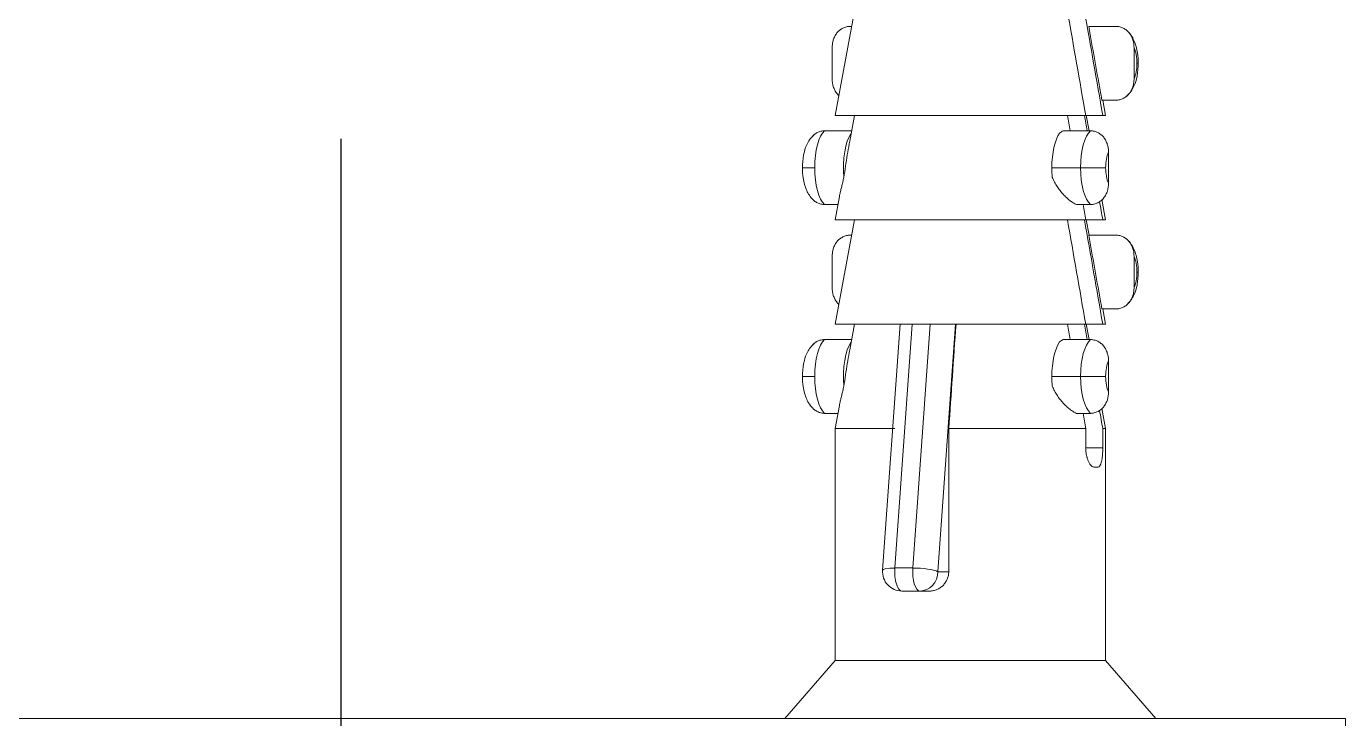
# Model space of a CAD drawing. Header units: millimetres. Extents: x 2433 to 4809, y -10272 to -6912.
# Drawn here: x 3176.64 to 3210.79, y -7187.94 to -7170.04 of the extents above; entities that cross this region are included whole.
import ezdxf

# ---------------------------------------------------------------- set-up
doc = ezdxf.new("R2010")
doc.units = ezdxf.units.MM
doc.linetypes.add('CENTERX2', pattern=[101.6, 63.5, -12.7, 12.7, -12.7])
doc.layers.add('CENTER', color=1, linetype='CENTERX2')

msp = doc.modelspace()

# ---------------------------------------------------------------- linework, layer by layer
at = {"linetype": 'Continuous', "lineweight": 18, "extrusion": (-1.22465e-16, -1, 0)}
for p, q in [((3198.074, -7169.642), (3197.574, -7172.342)), ((3197.964, -7170.038), (3198.001, -7170.038)), ((3204.846, -7170.038), (3204.138, -7170.038)), ((3197.499, -7170.592), (3197.499, -7171.392)), ((3205.311, -7170.592), (3205.311, -7171.392)), ((3204.846, -7171.946), (3204.48, -7171.946)), ((3204.574, -7172.342), (3204.501, -7171.946)), ((3197.574, -7172.342), (3204.061, -7172.342)), ((3198.074, -7172.342), (3197.951, -7173.006)), ((3204.061, -7172.342), (3204.502, -7172.342)), ((3204.148, -7172.738), (3204.074, -7172.342)), ((3204.574, -7172.342), (3204.502, -7172.342)), ((3197.302, -7172.738), (3198.001, -7172.738)), ((3204.185, -7172.738), (3203.477, -7172.738)), ((3204.65, -7174.092), (3204.65, -7173.292)), ((3197.686, -7174.439), (3197.574, -7175.042)), ((3204.574, -7175.042), (3204.477, -7174.518)), ((3197.302, -7174.646), (3197.648, -7174.646)), ((3204.185, -7174.646), (3203.819, -7174.646)), ((3198.074, -7175.042), (3197.574, -7177.742)), ((3197.574, -7175.042), (3204.061, -7175.042)), ((3204.061, -7175.042), (3204.502, -7175.042)), ((3204.148, -7175.438), (3204.074, -7175.042)), ((3204.574, -7175.042), (3204.502, -7175.042)), ((3197.964, -7175.438), (3198.001, -7175.438)), ((3204.846, -7175.438), (3204.138, -7175.438)), ((3197.499, -7175.992), (3197.499, -7176.792)), ((3205.311, -7175.992), (3205.311, -7176.792)), ((3204.846, -7177.346), (3204.48, -7177.346)), ((3204.574, -7177.742), (3204.501, -7177.346)), ((3197.574, -7177.742), (3204.061, -7177.742)), ((3198.074, -7177.742), (3197.951, -7178.406)), ((3199.256, -7177.742), (3198.802, -7184.106)), ((3204.061, -7177.742), (3204.502, -7177.742)), ((3204.148, -7178.138), (3204.074, -7177.742)), ((3204.574, -7177.742), (3204.502, -7177.742)), ((3197.302, -7178.138), (3198.001, -7178.138)), ((3204.185, -7178.138), (3203.477, -7178.138)), ((3204.65, -7179.492), (3204.65, -7178.692)), ((3197.302, -7180.046), (3197.648, -7180.046)), ((3197.686, -7179.839), (3197.574, -7180.442)), ((3204.185, -7180.046), (3203.819, -7180.046)), ((3204.574, -7180.442), (3204.477, -7179.918)), ((3197.574, -7180.442), (3199.121, -7180.442)), ((3197.574, -7180.442), (3197.574, -7186.442)), ((3200.516, -7180.442), (3204.061, -7180.442)), ((3200.516, -7184.142), (3200.516, -7180.442)), ((3204.061, -7180.942), (3204.061, -7180.442)), ((3204.574, -7180.442), (3204.502, -7180.442)), ((3204.502, -7180.942), (3204.502, -7180.442)), ((3204.574, -7186.442), (3204.574, -7180.442)), ((3204.365, -7181.442), (3204.291, -7181.442)), ((3199.301, -7184.642), (3199.766, -7184.642)), ((3200.024, -7184.642), (3199.766, -7184.642)), ((3197.574, -7186.442), (3196.274, -7187.942)), ((3199.788, -7186.442), (3197.574, -7186.442)), ((3199.788, -7186.442), (3204.574, -7186.442)), ((3205.874, -7187.942), (3204.574, -7186.442)), ((3184.787, -7187.942), (3158.787, -7187.942)), ((3184.787, -7187.942), (3210.787, -7187.942)), ((3210.787, -7195.142), (3210.787, -7187.942))]:
    msp.add_line(p, q, dxfattribs=at)
at = {"linetype": 'Continuous', "lineweight": 13, "extrusion": (-1.22465e-16, -1, 0)}
for p, q in [((3205.42, -7170.992), (3205.385, -7170.992)), ((3197.045, -7173.692), (3196.729, -7173.692)), ((3203.928, -7173.692), (3203.183, -7173.692)), ((3203.928, -7173.692), (3204.576, -7173.692)), ((3205.42, -7176.392), (3205.385, -7176.392)), ((3199.57, -7177.742), (3199.12, -7184.046)), ((3199.585, -7184.046), (3200.035, -7177.742)), ((3200.687, -7177.742), (3200.231, -7184.142)), ((3197.045, -7179.092), (3196.729, -7179.092)), ((3203.928, -7179.092), (3203.183, -7179.092)), ((3203.928, -7179.092), (3204.576, -7179.092)), ((3204.061, -7180.942), (3204.502, -7180.942)), ((3199.12, -7184.046), (3199.585, -7184.046)), ((3200.231, -7184.142), (3200.516, -7184.142))]:
    msp.add_line(p, q, dxfattribs=at)
at = {"linetype": 'Continuous', "lineweight": 18}
msp.add_arc((3199.301, -7184.142), 0.5, 175.9234, 270, dxfattribs=at)
at = {"linetype": 'Continuous', "lineweight": 13}
for centre, major_axis, ratio, start_param, end_param in [((3205.201, -7170.992), (0, 0.5), 0.367425, 4.712389, 5.639684), ((3205.201, -7170.992), (0, 0.5), 0.367425, 3.785094, 4.712389), ((3197.413, -7173.692), (0, 1), 0.367425, 0.304693, 1.570796), ((3204.295, -7173.692), (0, -1), 0.367425, 3.446285, 4.712389), ((3204.76, -7173.692), (0, 0.5), 0.367425, 0.643501, 1.570796), ((3197.413, -7173.692), (0, 1), 0.367425, 1.570796, 2.8369), ((3204.295, -7173.692), (0, -1), 0.367425, 4.712389, 5.978493), ((3204.76, -7173.692), (0, 0.5), 0.367425, 1.570796, 2.498092), ((3205.201, -7176.392), (0, 0.5), 0.367425, 4.712389, 5.639684), ((3205.201, -7176.392), (0, 0.5), 0.367425, 3.785094, 4.712389), ((3197.413, -7179.092), (0, 1), 0.367425, 0.304693, 1.570796), ((3204.295, -7179.092), (0, -1), 0.367425, 3.446285, 4.712389), ((3204.76, -7179.092), (0, 0.5), 0.367425, 0.643501, 1.570796), ((3197.413, -7179.092), (0, 1), 0.367425, 1.570796, 2.8369), ((3204.295, -7179.092), (0, -1), 0.367425, 4.712389, 5.978493), ((3204.76, -7179.092), (0, 0.5), 0.367425, 1.570796, 2.498092), ((3199.301, -7184.142), (0.499, -0.036), 0.177103, 1.953389, 3.141575), ((3199.301, -7184.142), (0, 0.5), 0.367425, 1.379203, 3.141593), ((3199.766, -7184.142), (0, -0.5), 0.367425, 4.520796, 6.283185), ((3199.766, -7184.142), (0.499, -0.036), 0.177103, 0.382593, 1.953389)]:
    msp.add_ellipse(centre, major_axis=major_axis, ratio=ratio, start_param=start_param, end_param=end_param, dxfattribs=at)
at = {"linetype": 'Continuous', "lineweight": 18}
for centre, major_axis, ratio, start_param, end_param in [((3198.157, -7173.692), (0, 1), 0.367425, 0.468534, 1.82542), ((3203.551, -7173.692), (0, 1), 0.367425, 0.468534, 1.570796), ((3203.551, -7173.692), (0, 1), 0.367425, 1.570796, 1.82542), ((3198.157, -7179.092), (0, 1), 0.367425, 0.468534, 1.82542), ((3203.551, -7179.092), (0, 1), 0.367425, 0.468534, 1.570796), ((3203.551, -7179.092), (0, 1), 0.367425, 1.570796, 1.82542), ((3199.766, -7184.142), (0, 0.5), 0.930053, 3.141593, 4.712389)]:
    msp.add_ellipse(centre, major_axis=major_axis, ratio=ratio, start_param=start_param, end_param=end_param, dxfattribs=at)
for points in [[(3204.061, -7172.342), (3203.903, -7171.441), (3203.746, -7170.541), (3203.588, -7169.642)], [(3204.502, -7172.342), (3204.344, -7171.441), (3204.187, -7170.541), (3204.028, -7169.642)], [(3203.657, -7172.738), (3203.634, -7172.606), (3203.611, -7172.474), (3203.588, -7172.342)], [(3204.098, -7172.738), (3204.075, -7172.606), (3204.052, -7172.474), (3204.028, -7172.342)], [(3203.477, -7172.738), (3203.445, -7172.754), (3203.415, -7172.775), (3203.385, -7172.799)], [(3204.502, -7175.042), (3204.474, -7174.884), (3204.447, -7174.727), (3204.419, -7174.57)], [(3204.061, -7175.042), (3204.038, -7174.91), (3204.015, -7174.778), (3203.991, -7174.645)], [(3204.061, -7177.742), (3203.903, -7176.841), (3203.746, -7175.941), (3203.588, -7175.042)], [(3204.502, -7177.742), (3204.344, -7176.841), (3204.187, -7175.941), (3204.028, -7175.042)], [(3200.516, -7180.442), (3200.578, -7179.541), (3200.641, -7178.641), (3200.704, -7177.742)], [(3203.657, -7178.138), (3203.634, -7178.006), (3203.611, -7177.874), (3203.588, -7177.742)], [(3204.098, -7178.138), (3204.075, -7178.006), (3204.052, -7177.874), (3204.028, -7177.742)], [(3203.477, -7178.138), (3203.445, -7178.154), (3203.415, -7178.175), (3203.385, -7178.199)], [(3204.061, -7180.442), (3204.038, -7180.31), (3204.015, -7180.178), (3203.991, -7180.045)], [(3204.502, -7180.442), (3204.474, -7180.284), (3204.447, -7180.127), (3204.419, -7179.97)]]:
    msp.add_open_spline(points, degree=3, dxfattribs=at)
for points, knots in [([(3197.964, -7170.038), (3197.931, -7170.038), (3197.899, -7170.041), (3197.852, -7170.053), (3197.837, -7170.057), (3197.806, -7170.068), (3197.791, -7170.075), (3197.747, -7170.097), (3197.719, -7170.115), (3197.687, -7170.141), (3197.681, -7170.146), (3197.668, -7170.158), (3197.65, -7170.175), (3197.622, -7170.206), (3197.603, -7170.233), (3197.584, -7170.262), (3197.575, -7170.277), (3197.551, -7170.322), (3197.538, -7170.354), (3197.523, -7170.403), (3197.519, -7170.42), (3197.511, -7170.454), (3197.508, -7170.471), (3197.501, -7170.522), (3197.499, -7170.557), (3197.499, -7170.592)], [0, 0, 0, 0, 0.125, 0.125, 0.1875, 0.1875, 0.25, 0.25, 0.375, 0.375, 0.40625, 0.40625, 0.4375, 0.5, 0.5625, 0.5625, 0.625, 0.625, 0.75, 0.75, 0.8125, 0.8125, 0.875, 0.875, 1, 1, 1, 1]), ([(3204.138, -7170.038), (3204.237, -7170.589), (3204.336, -7171.14), (3204.45, -7171.776), (3204.465, -7171.861), (3204.48, -7171.946)], [0, 0, 0, 0, 0.866606, 0.866606, 1, 1, 1, 1]), ([(3205.311, -7170.592), (3205.311, -7170.522), (3205.302, -7170.454), (3205.277, -7170.371), (3205.271, -7170.355), (3205.258, -7170.323), (3205.244, -7170.292), (3205.226, -7170.263), (3205.213, -7170.241), (3205.208, -7170.234), (3205.198, -7170.221), (3205.193, -7170.214), (3205.166, -7170.181), (3205.143, -7170.157), (3205.104, -7170.126), (3205.091, -7170.116), (3205.07, -7170.103), (3205.063, -7170.098), (3205.049, -7170.09), (3205.041, -7170.086), (3205.005, -7170.068), (3204.974, -7170.057), (3204.927, -7170.045), (3204.911, -7170.042), (3204.879, -7170.039), (3204.862, -7170.038), (3204.846, -7170.038)], [0, 0, 0, 0, 0.25, 0.25, 0.3125, 0.3125, 0.375, 0.4375, 0.4375, 0.46875, 0.46875, 0.5, 0.5, 0.625, 0.625, 0.6875, 0.6875, 0.71875, 0.71875, 0.75, 0.75, 0.875, 0.875, 0.9375, 0.9375, 1, 1, 1, 1]), ([(3205.42, -7170.992), (3205.42, -7170.9), (3205.404, -7170.691), (3205.329, -7170.408), (3205.209, -7170.219), (3205.125, -7170.142), (3205.11, -7170.129)], [0, 0, 0, 0, 0.265804, 0.63008, 0.936974, 1, 1, 1, 1]), ([(3205.11, -7171.854), (3205.185, -7171.784), (3205.294, -7171.645), (3205.385, -7171.381), (3205.417, -7171.159), (3205.42, -7171.018), (3205.42, -7170.992)], [0, 0, 0, 0, 0.324438, 0.57909, 0.92177, 1, 1, 1, 1]), ([(3197.499, -7171.392), (3197.499, -7171.461), (3197.507, -7171.53), (3197.533, -7171.612), (3197.539, -7171.628), (3197.552, -7171.66), (3197.566, -7171.691), (3197.583, -7171.72), (3197.597, -7171.742), (3197.602, -7171.749), (3197.612, -7171.762), (3197.617, -7171.769), (3197.636, -7171.793), (3197.651, -7171.809), (3197.666, -7171.824)], [0, 0, 0, 0, 0.43042, 0.43042, 0.538024, 0.538024, 0.645629, 0.753234, 0.753234, 0.807037, 0.807037, 0.860839, 0.860839, 1, 1, 1, 1]), ([(3204.846, -7171.946), (3204.879, -7171.946), (3204.911, -7171.942), (3204.958, -7171.931), (3204.973, -7171.926), (3205.004, -7171.915), (3205.019, -7171.908), (3205.063, -7171.886), (3205.09, -7171.869), (3205.123, -7171.842), (3205.129, -7171.837), (3205.141, -7171.826), (3205.16, -7171.808), (3205.187, -7171.777), (3205.207, -7171.75), (3205.226, -7171.721), (3205.235, -7171.706), (3205.258, -7171.661), (3205.271, -7171.63), (3205.287, -7171.58), (3205.291, -7171.563), (3205.299, -7171.529), (3205.302, -7171.512), (3205.309, -7171.461), (3205.311, -7171.426), (3205.311, -7171.392)], [0, 0, 0, 0, 0.125, 0.125, 0.1875, 0.1875, 0.25, 0.25, 0.375, 0.375, 0.40625, 0.40625, 0.4375, 0.5, 0.5625, 0.5625, 0.625, 0.625, 0.75, 0.75, 0.8125, 0.8125, 0.875, 0.875, 1, 1, 1, 1]), ([(3197.039, -7172.829), (3196.964, -7172.899), (3196.855, -7173.038), (3196.763, -7173.302), (3196.732, -7173.525), (3196.729, -7173.665), (3196.729, -7173.692)], [0, 0, 0, 0, 0.324438, 0.57909, 0.92177, 1, 1, 1, 1]), ([(3197, -7172.864), (3197.01, -7172.855), (3197.021, -7172.845), (3197.044, -7172.826), (3197.057, -7172.816), (3197.078, -7172.803), (3197.085, -7172.798), (3197.1, -7172.79), (3197.107, -7172.786), (3197.144, -7172.768), (3197.174, -7172.757), (3197.221, -7172.745), (3197.237, -7172.742), (3197.27, -7172.739), (3197.286, -7172.738), (3197.302, -7172.738)], [0, 0, 0, 0, 0.1238, 0.1238, 0.269834, 0.269834, 0.34285, 0.34285, 0.415867, 0.415867, 0.707933, 0.707933, 0.853967, 0.853967, 1, 1, 1, 1]), ([(3204.185, -7172.738), (3204.217, -7172.738), (3204.249, -7172.741), (3204.296, -7172.753), (3204.312, -7172.757), (3204.343, -7172.768), (3204.358, -7172.775), (3204.401, -7172.797), (3204.429, -7172.815), (3204.461, -7172.841), (3204.468, -7172.846), (3204.48, -7172.858), (3204.498, -7172.875), (3204.526, -7172.906), (3204.546, -7172.933), (3204.564, -7172.962), (3204.573, -7172.977), (3204.597, -7173.022), (3204.61, -7173.054), (3204.625, -7173.103), (3204.63, -7173.12), (3204.637, -7173.154), (3204.64, -7173.171), (3204.648, -7173.222), (3204.65, -7173.257), (3204.65, -7173.292)], [0, 0, 0, 0, 0.125, 0.125, 0.1875, 0.1875, 0.25, 0.25, 0.375, 0.375, 0.40625, 0.40625, 0.4375, 0.5, 0.5625, 0.5625, 0.625, 0.625, 0.75, 0.75, 0.8125, 0.8125, 0.875, 0.875, 1, 1, 1, 1]), ([(3197.801, -7173.943), (3197.829, -7173.748), (3197.858, -7173.555), (3197.905, -7173.268), (3197.921, -7173.173), (3197.943, -7173.053), (3197.947, -7173.027), (3197.952, -7173.002)], [0, 0, 0, 0, 0.610792, 0.610792, 0.916188, 0.916188, 1, 1, 1, 1]), ([(3196.729, -7173.692), (3196.729, -7173.783), (3196.745, -7173.992), (3196.819, -7174.275), (3196.939, -7174.464), (3197.024, -7174.541), (3197.039, -7174.554)], [0, 0, 0, 0, 0.265804, 0.63008, 0.936974, 1, 1, 1, 1]), ([(3197.801, -7173.943), (3197.791, -7173.985), (3197.782, -7174.026), (3197.763, -7174.104), (3197.754, -7174.142), (3197.74, -7174.197), (3197.736, -7174.215), (3197.728, -7174.25), (3197.724, -7174.267), (3197.712, -7174.318), (3197.704, -7174.35), (3197.693, -7174.404), (3197.688, -7174.427), (3197.684, -7174.449)], [0, 0, 0, 0, 0.207922, 0.207922, 0.415844, 0.415844, 0.519805, 0.519805, 0.623766, 0.623766, 0.831688, 0.831688, 1, 1, 1, 1]), ([(3203.195, -7173.943), (3203.213, -7173.985), (3203.233, -7174.026), (3203.275, -7174.104), (3203.297, -7174.142), (3203.333, -7174.197), (3203.345, -7174.215), (3203.37, -7174.25), (3203.383, -7174.267), (3203.422, -7174.318), (3203.449, -7174.35), (3203.504, -7174.41), (3203.532, -7174.438), (3203.574, -7174.478), (3203.589, -7174.49), (3203.618, -7174.515), (3203.632, -7174.527), (3203.676, -7174.561), (3203.705, -7174.581), (3203.762, -7174.617), (3203.79, -7174.632), (3203.819, -7174.646)], [0, 0, 0, 0, 0.125, 0.125, 0.25, 0.25, 0.3125, 0.3125, 0.375, 0.375, 0.5, 0.5, 0.625, 0.625, 0.6875, 0.6875, 0.75, 0.75, 0.875, 0.875, 1, 1, 1, 1]), ([(3204.65, -7174.092), (3204.65, -7174.161), (3204.641, -7174.23), (3204.615, -7174.312), (3204.61, -7174.328), (3204.597, -7174.36), (3204.582, -7174.391), (3204.565, -7174.42), (3204.551, -7174.442), (3204.546, -7174.449), (3204.536, -7174.462), (3204.531, -7174.469), (3204.505, -7174.502), (3204.481, -7174.526), (3204.443, -7174.557), (3204.43, -7174.567), (3204.409, -7174.581), (3204.402, -7174.585), (3204.387, -7174.593), (3204.38, -7174.597), (3204.343, -7174.615), (3204.313, -7174.626), (3204.266, -7174.638), (3204.25, -7174.641), (3204.217, -7174.645), (3204.201, -7174.646), (3204.185, -7174.646)], [0, 0, 0, 0, 0.25, 0.25, 0.3125, 0.3125, 0.375, 0.4375, 0.4375, 0.46875, 0.46875, 0.5, 0.5, 0.625, 0.625, 0.6875, 0.6875, 0.71875, 0.71875, 0.75, 0.75, 0.875, 0.875, 0.9375, 0.9375, 1, 1, 1, 1]), ([(3197.302, -7174.646), (3197.27, -7174.646), (3197.238, -7174.642), (3197.191, -7174.631), (3197.175, -7174.626), (3197.144, -7174.615), (3197.129, -7174.608), (3197.086, -7174.586), (3197.058, -7174.569), (3197.03, -7174.546), (3197.028, -7174.544), (3197.026, -7174.543)], [0, 0, 0, 0, 0.325322, 0.325322, 0.487983, 0.487983, 0.650644, 0.650644, 0.975967, 0.975967, 1, 1, 1, 1]), ([(3197.964, -7175.438), (3197.931, -7175.438), (3197.899, -7175.441), (3197.852, -7175.453), (3197.837, -7175.457), (3197.806, -7175.468), (3197.791, -7175.475), (3197.747, -7175.497), (3197.719, -7175.515), (3197.687, -7175.541), (3197.681, -7175.546), (3197.668, -7175.558), (3197.65, -7175.575), (3197.622, -7175.606), (3197.603, -7175.633), (3197.584, -7175.662), (3197.575, -7175.677), (3197.551, -7175.722), (3197.538, -7175.754), (3197.523, -7175.803), (3197.519, -7175.82), (3197.511, -7175.854), (3197.508, -7175.871), (3197.501, -7175.922), (3197.499, -7175.957), (3197.499, -7175.992)], [0, 0, 0, 0, 0.125, 0.125, 0.1875, 0.1875, 0.25, 0.25, 0.375, 0.375, 0.40625, 0.40625, 0.4375, 0.5, 0.5625, 0.5625, 0.625, 0.625, 0.75, 0.75, 0.8125, 0.8125, 0.875, 0.875, 1, 1, 1, 1]), ([(3204.138, -7175.438), (3204.237, -7175.989), (3204.336, -7176.54), (3204.45, -7177.176), (3204.465, -7177.261), (3204.48, -7177.346)], [0, 0, 0, 0, 0.866606, 0.866606, 1, 1, 1, 1]), ([(3205.311, -7175.992), (3205.311, -7175.922), (3205.302, -7175.854), (3205.277, -7175.771), (3205.271, -7175.755), (3205.258, -7175.723), (3205.244, -7175.692), (3205.226, -7175.663), (3205.213, -7175.641), (3205.208, -7175.634), (3205.198, -7175.621), (3205.193, -7175.614), (3205.166, -7175.581), (3205.143, -7175.557), (3205.104, -7175.526), (3205.091, -7175.516), (3205.07, -7175.503), (3205.063, -7175.498), (3205.049, -7175.49), (3205.041, -7175.486), (3205.005, -7175.468), (3204.974, -7175.457), (3204.927, -7175.445), (3204.911, -7175.442), (3204.879, -7175.439), (3204.862, -7175.438), (3204.846, -7175.438)], [0, 0, 0, 0, 0.25, 0.25, 0.3125, 0.3125, 0.375, 0.4375, 0.4375, 0.46875, 0.46875, 0.5, 0.5, 0.625, 0.625, 0.6875, 0.6875, 0.71875, 0.71875, 0.75, 0.75, 0.875, 0.875, 0.9375, 0.9375, 1, 1, 1, 1]), ([(3205.42, -7176.392), (3205.42, -7176.3), (3205.404, -7176.091), (3205.329, -7175.808), (3205.209, -7175.619), (3205.125, -7175.542), (3205.11, -7175.529)], [0, 0, 0, 0, 0.265804, 0.63008, 0.936974, 1, 1, 1, 1]), ([(3205.11, -7177.254), (3205.185, -7177.184), (3205.294, -7177.045), (3205.385, -7176.781), (3205.417, -7176.559), (3205.42, -7176.418), (3205.42, -7176.392)], [0, 0, 0, 0, 0.324438, 0.57909, 0.92177, 1, 1, 1, 1]), ([(3197.499, -7176.792), (3197.499, -7176.861), (3197.507, -7176.93), (3197.533, -7177.012), (3197.539, -7177.028), (3197.552, -7177.06), (3197.566, -7177.091), (3197.583, -7177.12), (3197.597, -7177.142), (3197.602, -7177.149), (3197.612, -7177.162), (3197.617, -7177.169), (3197.636, -7177.193), (3197.651, -7177.209), (3197.666, -7177.224)], [0, 0, 0, 0, 0.43042, 0.43042, 0.538024, 0.538024, 0.645629, 0.753234, 0.753234, 0.807037, 0.807037, 0.860839, 0.860839, 1, 1, 1, 1]), ([(3204.846, -7177.346), (3204.879, -7177.346), (3204.911, -7177.342), (3204.958, -7177.331), (3204.973, -7177.326), (3205.004, -7177.315), (3205.019, -7177.308), (3205.063, -7177.286), (3205.09, -7177.269), (3205.123, -7177.242), (3205.129, -7177.237), (3205.141, -7177.226), (3205.16, -7177.208), (3205.187, -7177.177), (3205.207, -7177.15), (3205.226, -7177.121), (3205.235, -7177.106), (3205.258, -7177.061), (3205.271, -7177.03), (3205.287, -7176.98), (3205.291, -7176.963), (3205.299, -7176.929), (3205.302, -7176.912), (3205.309, -7176.861), (3205.311, -7176.826), (3205.311, -7176.792)], [0, 0, 0, 0, 0.125, 0.125, 0.1875, 0.1875, 0.25, 0.25, 0.375, 0.375, 0.40625, 0.40625, 0.4375, 0.5, 0.5625, 0.5625, 0.625, 0.625, 0.75, 0.75, 0.8125, 0.8125, 0.875, 0.875, 1, 1, 1, 1]), ([(3197.039, -7178.229), (3196.964, -7178.299), (3196.855, -7178.438), (3196.763, -7178.702), (3196.732, -7178.925), (3196.729, -7179.065), (3196.729, -7179.092)], [0, 0, 0, 0, 0.324438, 0.57909, 0.92177, 1, 1, 1, 1]), ([(3197, -7178.264), (3197.01, -7178.255), (3197.021, -7178.245), (3197.044, -7178.226), (3197.057, -7178.216), (3197.078, -7178.203), (3197.085, -7178.198), (3197.1, -7178.19), (3197.107, -7178.186), (3197.144, -7178.168), (3197.174, -7178.157), (3197.221, -7178.145), (3197.237, -7178.142), (3197.27, -7178.139), (3197.286, -7178.138), (3197.302, -7178.138)], [0, 0, 0, 0, 0.1238, 0.1238, 0.269834, 0.269834, 0.34285, 0.34285, 0.415867, 0.415867, 0.707933, 0.707933, 0.853967, 0.853967, 1, 1, 1, 1]), ([(3204.185, -7178.138), (3204.217, -7178.138), (3204.249, -7178.141), (3204.296, -7178.153), (3204.312, -7178.157), (3204.343, -7178.168), (3204.358, -7178.175), (3204.401, -7178.197), (3204.429, -7178.215), (3204.461, -7178.241), (3204.468, -7178.246), (3204.48, -7178.258), (3204.498, -7178.275), (3204.526, -7178.306), (3204.546, -7178.333), (3204.564, -7178.362), (3204.573, -7178.377), (3204.597, -7178.422), (3204.61, -7178.454), (3204.625, -7178.503), (3204.63, -7178.52), (3204.637, -7178.554), (3204.64, -7178.571), (3204.648, -7178.622), (3204.65, -7178.657), (3204.65, -7178.692)], [0, 0, 0, 0, 0.125, 0.125, 0.1875, 0.1875, 0.25, 0.25, 0.375, 0.375, 0.40625, 0.40625, 0.4375, 0.5, 0.5625, 0.5625, 0.625, 0.625, 0.75, 0.75, 0.8125, 0.8125, 0.875, 0.875, 1, 1, 1, 1]), ([(3197.801, -7179.343), (3197.829, -7179.148), (3197.858, -7178.955), (3197.905, -7178.668), (3197.921, -7178.573), (3197.943, -7178.453), (3197.947, -7178.427), (3197.952, -7178.402)], [0, 0, 0, 0, 0.610792, 0.610792, 0.916188, 0.916188, 1, 1, 1, 1]), ([(3196.729, -7179.092), (3196.729, -7179.183), (3196.745, -7179.392), (3196.819, -7179.675), (3196.939, -7179.864), (3197.024, -7179.941), (3197.039, -7179.954)], [0, 0, 0, 0, 0.265804, 0.63008, 0.936974, 1, 1, 1, 1]), ([(3197.801, -7179.343), (3197.791, -7179.385), (3197.782, -7179.426), (3197.763, -7179.504), (3197.754, -7179.542), (3197.74, -7179.597), (3197.736, -7179.615), (3197.728, -7179.65), (3197.724, -7179.667), (3197.712, -7179.718), (3197.704, -7179.75), (3197.693, -7179.804), (3197.688, -7179.827), (3197.684, -7179.849)], [0, 0, 0, 0, 0.207922, 0.207922, 0.415844, 0.415844, 0.519805, 0.519805, 0.623766, 0.623766, 0.831688, 0.831688, 1, 1, 1, 1]), ([(3203.195, -7179.343), (3203.213, -7179.385), (3203.233, -7179.426), (3203.275, -7179.504), (3203.297, -7179.542), (3203.333, -7179.597), (3203.345, -7179.615), (3203.37, -7179.65), (3203.383, -7179.667), (3203.422, -7179.718), (3203.449, -7179.75), (3203.504, -7179.81), (3203.532, -7179.838), (3203.574, -7179.878), (3203.589, -7179.89), (3203.618, -7179.915), (3203.632, -7179.927), (3203.676, -7179.961), (3203.705, -7179.981), (3203.762, -7180.017), (3203.79, -7180.032), (3203.819, -7180.046)], [0, 0, 0, 0, 0.125, 0.125, 0.25, 0.25, 0.3125, 0.3125, 0.375, 0.375, 0.5, 0.5, 0.625, 0.625, 0.6875, 0.6875, 0.75, 0.75, 0.875, 0.875, 1, 1, 1, 1]), ([(3204.65, -7179.492), (3204.65, -7179.561), (3204.641, -7179.63), (3204.615, -7179.712), (3204.61, -7179.728), (3204.597, -7179.76), (3204.582, -7179.791), (3204.565, -7179.82), (3204.551, -7179.842), (3204.546, -7179.849), (3204.536, -7179.862), (3204.531, -7179.869), (3204.505, -7179.902), (3204.481, -7179.926), (3204.443, -7179.957), (3204.43, -7179.967), (3204.409, -7179.981), (3204.402, -7179.985), (3204.387, -7179.993), (3204.38, -7179.997), (3204.343, -7180.015), (3204.313, -7180.026), (3204.266, -7180.038), (3204.25, -7180.041), (3204.217, -7180.045), (3204.201, -7180.046), (3204.185, -7180.046)], [0, 0, 0, 0, 0.25, 0.25, 0.3125, 0.3125, 0.375, 0.4375, 0.4375, 0.46875, 0.46875, 0.5, 0.5, 0.625, 0.625, 0.6875, 0.6875, 0.71875, 0.71875, 0.75, 0.75, 0.875, 0.875, 0.9375, 0.9375, 1, 1, 1, 1]), ([(3197.302, -7180.046), (3197.27, -7180.046), (3197.238, -7180.042), (3197.191, -7180.031), (3197.175, -7180.026), (3197.144, -7180.015), (3197.129, -7180.008), (3197.086, -7179.986), (3197.058, -7179.969), (3197.03, -7179.946), (3197.028, -7179.944), (3197.026, -7179.943)], [0, 0, 0, 0, 0.325322, 0.325322, 0.487983, 0.487983, 0.650644, 0.650644, 0.975967, 0.975967, 1, 1, 1, 1]), ([(3204.291, -7181.442), (3204.278, -7181.442), (3204.265, -7181.438), (3204.245, -7181.429), (3204.238, -7181.425), (3204.225, -7181.415), (3204.218, -7181.41), (3204.198, -7181.391), (3204.184, -7181.376), (3204.165, -7181.348), (3204.159, -7181.339), (3204.147, -7181.318), (3204.141, -7181.307), (3204.124, -7181.272), (3204.114, -7181.247), (3204.102, -7181.213), (3204.1, -7181.206), (3204.096, -7181.192), (3204.089, -7181.171), (3204.08, -7181.134), (3204.075, -7181.103), (3204.07, -7181.072), (3204.068, -7181.056), (3204.062, -7181.007), (3204.061, -7180.975), (3204.061, -7180.942)], [0, 0, 0, 0, 0.125, 0.125, 0.1875, 0.1875, 0.25, 0.25, 0.375, 0.375, 0.4375, 0.4375, 0.5, 0.5, 0.625, 0.625, 0.65625, 0.65625, 0.6875, 0.75, 0.8125, 0.8125, 0.875, 0.875, 1, 1, 1, 1]), ([(3204.365, -7181.442), (3204.376, -7181.442), (3204.387, -7181.438), (3204.402, -7181.429), (3204.407, -7181.425), (3204.416, -7181.415), (3204.421, -7181.41), (3204.434, -7181.391), (3204.442, -7181.376), (3204.453, -7181.348), (3204.456, -7181.339), (3204.463, -7181.318), (3204.466, -7181.307), (3204.474, -7181.272), (3204.479, -7181.247), (3204.484, -7181.213), (3204.485, -7181.206), (3204.487, -7181.192), (3204.49, -7181.171), (3204.494, -7181.134), (3204.496, -7181.103), (3204.498, -7181.072), (3204.499, -7181.056), (3204.501, -7181.007), (3204.502, -7180.975), (3204.502, -7180.942)], [0, 0, 0, 0, 0.125, 0.125, 0.1875, 0.1875, 0.25, 0.25, 0.375, 0.375, 0.4375, 0.4375, 0.5, 0.5, 0.625, 0.625, 0.65625, 0.65625, 0.6875, 0.75, 0.8125, 0.8125, 0.875, 0.875, 1, 1, 1, 1]), ([(3200.516, -7184.142), (3200.516, -7184.175), (3200.512, -7184.207), (3200.503, -7184.255), (3200.499, -7184.271), (3200.489, -7184.303), (3200.483, -7184.318), (3200.464, -7184.364), (3200.449, -7184.393), (3200.426, -7184.426), (3200.421, -7184.433), (3200.412, -7184.446), (3200.406, -7184.453), (3200.391, -7184.472), (3200.38, -7184.484), (3200.346, -7184.518), (3200.321, -7184.539), (3200.28, -7184.566), (3200.267, -7184.575), (3200.238, -7184.59), (3200.21, -7184.604), (3200.18, -7184.615), (3200.149, -7184.625), (3200.134, -7184.629), (3200.087, -7184.638), (3200.056, -7184.642), (3200.024, -7184.642)], [0, 0, 0, 0, 0.125, 0.125, 0.1875, 0.1875, 0.25, 0.25, 0.375, 0.375, 0.40625, 0.40625, 0.4375, 0.4375, 0.5, 0.5, 0.625, 0.625, 0.6875, 0.6875, 0.75, 0.8125, 0.8125, 0.875, 0.875, 1, 1, 1, 1])]:
    msp.add_open_spline(points, degree=3, knots=knots, dxfattribs=at)
at = {"layer": 'CENTER'}
msp.add_line((3184.787, -7715.135), (3184.787, -7172.942), dxfattribs=at)

doc.saveas('drawing.dxf')
